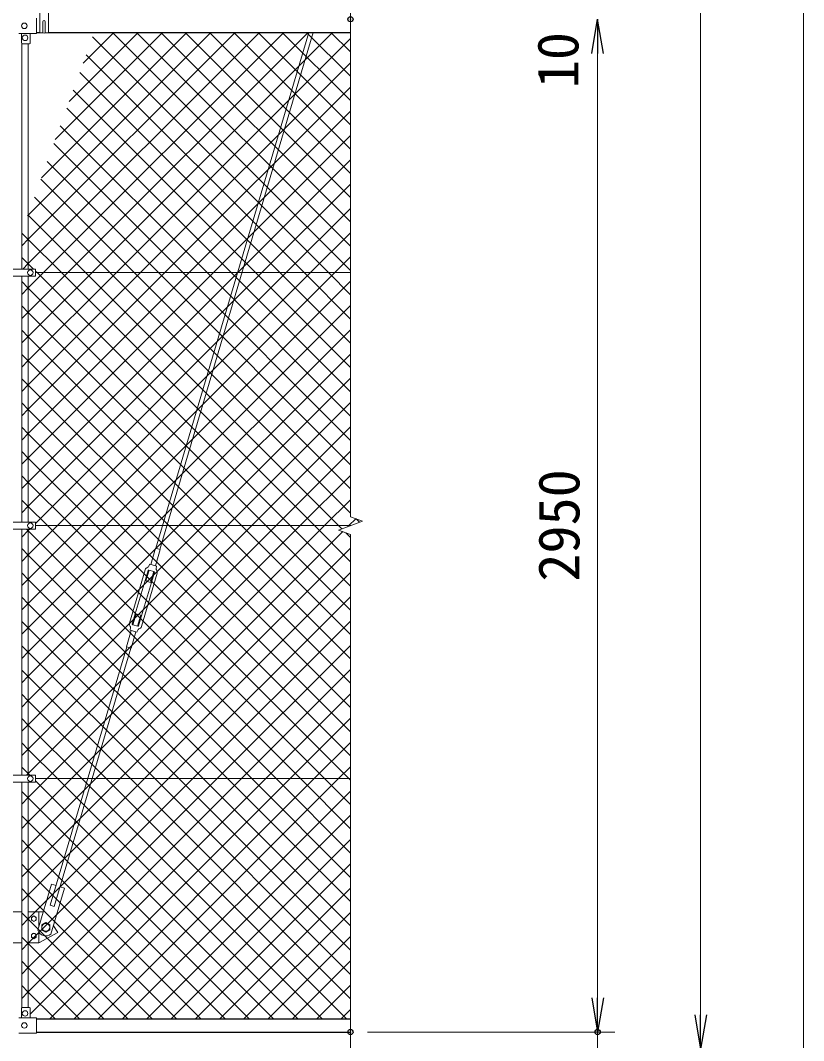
# Model space of a CAD drawing. Units: millimetres, scale not verified. Extents: x -10499 to 10501, y -7424 to 7426.
# Drawn here: x -5705 to -3423, y -3619 to -648 of the extents above; entities that cross this region are included whole.
import ezdxf
from ezdxf.enums import TextEntityAlignment as Align

# ---------------------------------------------------------------- set-up
doc = ezdxf.new("R2010")
doc.units = ezdxf.units.MM
doc.header["$LTSCALE"] = 30
doc.header["$PDMODE"] = 32
doc.header["$PDSIZE"] = 15
for name, color, linetype, lineweight in [('0-1_D-STR1', 1, 'Continuous', 25), ('0-5_D-STR3', 3, 'Continuous', 13), ('0-6_D-STR-DIM', 7, 'Continuous', 13), ('0-D_D-STR2', 7, 'Continuous', 13)]:
    doc.layers.add(name, color=color, linetype=linetype, lineweight=lineweight)
doc.layers.add('0-7_0', color=7, linetype='Continuous')
doc.layers.add('0-8_Defpoints', color=8, linetype='Continuous')
doc.styles.add('ＭＳ ゴシック', font='')
doc.styles.get('ＭＳ ゴシック').set_extended_font_data('MS Gothic')

# ---------------------------------------------------------------- blocks, each defined once
blk = doc.blocks.new('_Open')
at = {"layer": '0-7_0'}
blk.add_line((-30, 5), (0, 0), dxfattribs=at)
blk.add_lwpolyline([(-30, -5), (0, 0), (-30, 0)], dxfattribs=at)

msp = doc.modelspace()

# ---------------------------------------------------------------- linework, layer by layer
at = {"layer": '0-1_D-STR1'}
for p, q in [((-5658.17, -682.53), (-5648.17, -682.53)), ((-5623.17, -682.53), (-4743.17, -682.53)), ((-5658.17, -3556.33), (-4743.17, -3556.33)), ((-5658.17, -3594.43), (-4743.17, -3594.43))]:
    msp.add_line(p, q, dxfattribs=at)
at = {"layer": '0-5_D-STR3'}
for p, q in [((-5658.17, -641.53), (-5658.17, -685.53)), ((-5639.17, -684.32), (-5639.17, -651.43)), ((-5632.17, -684.32), (-5632.17, -651.43)), ((-4864.78, -682.53), (-5309.8, -2185.08)), ((-4852.26, -682.53), (-5298.29, -2188.48)), ((-5709.37, -685.53), (-5658.17, -685.53)), ((-5701.17, -685.53), (-5701.17, -713.53)), ((-5676.17, -685.53), (-5676.17, -713.53)), ((-5700.67, -1372.13), (-5700.67, -714.86)), ((-5699.17, -715.53), (-5678.17, -715.53)), ((-5681.67, -1372.13), (-5681.67, -715.53)), ((-5825.67, -1372.13), (-5660.67, -1372.13)), ((-5825.67, -1392.73), (-5660.67, -1392.73)), ((-5700.67, -2109.13), (-5700.67, -1392.73)), ((-5681.67, -2109.13), (-5681.67, -1392.73)), ((-5660.67, -1372.13), (-5660.67, -1392.73)), ((-4743.17, -1382.43), (-5660.67, -1382.43)), ((-5825.67, -2109.13), (-5660.67, -2109.13)), ((-5660.67, -2109.13), (-5660.67, -2129.73)), ((-5825.67, -2129.73), (-5660.67, -2129.73)), ((-5700.67, -2846.13), (-5700.67, -2129.73)), ((-5681.67, -2846.13), (-5681.67, -2129.73)), ((-4743.17, -2119.43), (-5660.67, -2119.43)), ((-5310.85, -2184.76), (-5325.05, -2232.71)), ((-5297.24, -2188.8), (-5311.43, -2236.74)), ((-5310.85, -2184.76), (-5297.24, -2188.8)), ((-5340.9, -2247.83), (-5386.9, -2403.16)), ((-5332.75, -2250.24), (-5378.75, -2405.57)), ((-5314.53, -2255.64), (-5360.53, -2410.97)), ((-5306.38, -2258.05), (-5352.38, -2413.38)), ((-5329.88, -2249.01), (-5339.25, -2280.65)), ((-5327.83, -2231.88), (-5331.65, -2238.89)), ((-5330.26, -2248.89), (-5315.88, -2253.15)), ((-5327.83, -2231.88), (-5308.65, -2237.56)), ((-5316.26, -2253.04), (-5325.63, -2284.68)), ((-5308.65, -2237.56), (-5309.27, -2245.52)), ((-5339.25, -2280.65), (-5325.63, -2284.68)), ((-5377.02, -2408.17), (-5367.65, -2376.53)), ((-5367.65, -2376.53), (-5354.03, -2380.56)), ((-5363.4, -2412.2), (-5354.03, -2380.56)), ((-5396.05, -2472.41), (-5381.85, -2424.47)), ((-5384.63, -2423.65), (-5384.02, -2415.69)), ((-5382.43, -2476.45), (-5368.23, -2428.5)), ((-5377.4, -2408.06), (-5363.02, -2412.32)), ((-5394.99, -2472.73), (-5617.92, -3225.41)), ((-5383.49, -2476.13), (-5606.41, -3228.81)), ((-5396.05, -2472.41), (-5382.43, -2476.45)), ((-5825.67, -2846.13), (-5660.67, -2846.13)), ((-5660.67, -2846.13), (-5660.67, -2866.73)), ((-5825.67, -2866.73), (-5660.67, -2866.73)), ((-5700.67, -3524.01), (-5700.67, -2866.73)), ((-5681.67, -3523.33), (-5681.67, -2866.73)), ((-4743.17, -2856.43), (-5660.67, -2856.43)), ((-5654.06, -3298.14), (-5614.3, -3163.9)), ((-5615.71, -3309.5), (-5575.95, -3175.26)), ((-5614.3, -3163.9), (-5600.88, -3167.88)), ((-5589.37, -3171.28), (-5575.95, -3175.26)), ((-5617.92, -3225.41), (-5606.41, -3228.81)), ((-5700.67, -3244.43), (-5775.72, -3244.43)), ((-5638.16, -3244.43), (-5681.67, -3244.43)), ((-5650.62, -3244.43), (-5650.62, -3286.53)), ((-5650.62, -3304.43), (-5650.62, -3334.43)), ((-5700.67, -3334.43), (-5775.72, -3334.43)), ((-5650.62, -3334.43), (-5681.67, -3334.43)), ((-5701.17, -3553.33), (-5701.17, -3525.33)), ((-5699.17, -3523.33), (-5678.17, -3523.33)), ((-5676.17, -3553.33), (-5676.17, -3525.33)), ((-5709.37, -3553.33), (-5658.17, -3553.33)), ((-5658.17, -3597.33), (-5658.17, -3553.33)), ((-5709.37, -3597.33), (-5658.17, -3597.33))]:
    msp.add_line(p, q, dxfattribs=at)
for points in [[(-5639.17, -684.32), (-5648.17, -684.32), (-5648.17, -595.06)], [(-5632.17, -595.06), (-5623.17, -595.06), (-5623.17, -684.32), (-5632.17, -684.32)], [(-5384.63, -2423.65), (-5365.45, -2429.33), (-5361.63, -2422.32)], [(-5608.49, -3285.13), (-5595.62, -3304.43), (-5650.62, -3334.43)]]:
    msp.add_lwpolyline(points, dxfattribs=at)
for points in [[(-5665.62, -3256.33), (-5672.64, -3260.38), (-5672.64, -3268.48), (-5665.62, -3272.53), (-5658.61, -3268.48), (-5658.61, -3260.38)], [(-5630.62, -3275.58), (-5642.62, -3282.51), (-5642.62, -3296.36), (-5630.62, -3303.29), (-5618.62, -3296.36), (-5618.62, -3282.51)], [(-5665.62, -3322.53), (-5672.64, -3318.48), (-5672.64, -3310.38), (-5665.62, -3306.33), (-5658.61, -3310.38), (-5658.61, -3318.48)]]:
    msp.add_lwpolyline(points, close=True, dxfattribs=at)
for centre, radius in [((-5693.17, -663.53), 8), ((-5691.17, -698.53), 8), ((-5675.67, -1382.43), 8), ((-5675.67, -2119.43), 8), ((-5675.67, -2856.43), 8), ((-5665.62, -3264.43), 7.03), ((-5630.62, -3289.43), 11.5), ((-5665.62, -3314.43), 7.03), ((-5691.17, -3540.33), 8), ((-5693.17, -3575.33), 8)]:
    msp.add_circle(centre, radius, dxfattribs=at)
for centre, radius, start, end in [((-5635.67, -651.43), 3.5, 0, 180), ((-5635.67, -678.7), 6.62, 238.10921, 301.89079), ((-5699.17, -713.53), 2, 180, 270), ((-5678.17, -713.53), 2, 270, 0), ((-5330.83, -2250.81), 10.5, 107.38299, 163.50187), ((-5335.16, -2236.97), 4, 287.38299, 331.40262), ((-5330.83, -2250.81), 2, 73.50187, 163.50187), ((-5316.45, -2255.07), 2, 343.50187, 73.50187), ((-5305.28, -2245.82), 4, 175.60113, 219.62076), ((-5316.45, -2255.07), 10.5, 343.50187, 39.62076), ((-5376.83, -2406.14), 10.5, 163.50187, 219.62076), ((-5376.83, -2406.14), 2, 163.50187, 253.50187), ((-5388, -2415.39), 4, 355.60113, 39.62076), ((-5362.45, -2410.4), 2, 253.50187, 343.50187), ((-5358.12, -2424.24), 4, 107.38299, 151.40262), ((-5362.45, -2410.4), 10.5, 287.38299, 343.50187), ((-5630.62, -3289.43), 25, 200.37177, 306.63198), ((-5699.17, -3525.33), 2, 90, 180), ((-5678.17, -3525.33), 2, 0, 90)]:
    msp.add_arc(centre, radius, start, end, dxfattribs=at)
at = {"layer": '0-6_D-STR-DIM'}
for p, q in [((-3723.17, 5175.57), (-3723.17, -3544.43)), ((-3423.17, 5175.57), (-3423.17, -4444.43)), ((-4743.17, 814.91), (-4743.17, -2093.78)), ((-4023.17, -744.43), (-4023.17, -844.43)), ((-4023.17, -744.43), (-4023.17, -3494.43)), ((-4778.41, -2132.26), (-4707.94, -2106.61)), ((-4707.94, -2106.61), (-4743.17, -2093.78)), ((-4743.17, -2145.09), (-4778.41, -2132.26)), ((-4743.17, -2145.09), (-4743.17, -3734.43)), ((-4023.17, -3494.43), (-4023.17, -3394.43)), ((-4693.17, -3594.43), (-3973.17, -3594.43)), ((-4693.17, -3594.43), (-3973.17, -3594.43)), ((-4023.17, -3594.43), (-4023.17, -3644.43))]:
    msp.add_line(p, q, dxfattribs=at)
at = {"layer": '0-8_Defpoints'}
for p in [(-4743.17, -644.43), (-4743.17, -3594.43), (-4023.17, -3594.43)]:
    msp.add_point(p, dxfattribs=at)
at = {"layer": '0-D_D-STR2'}
for p, q in [((-5643.62, -1105.85), (-5220.31, -682.53)), ((-5637.37, -1382.43), (-4937.47, -682.53)), ((-5603.16, -994.67), (-5291.02, -682.53)), ((-5566.66, -1382.43), (-4866.76, -682.53)), ((-5562.7, -883.5), (-5361.73, -682.53)), ((-5522.23, -772.32), (-5432.44, -682.53)), ((-5495.95, -1382.43), (-4796.05, -682.53)), ((-4743.17, -1376.16), (-5436.8, -682.53)), ((-4743.17, -1305.45), (-5366.09, -682.53)), ((-4743.17, -1234.73), (-5295.38, -682.53)), ((-4743.17, -1164.02), (-5224.67, -682.53)), ((-4743.17, -1093.31), (-5153.95, -682.53)), ((-4743.17, -1022.6), (-5083.24, -682.53)), ((-4743.17, -951.89), (-5012.53, -682.53)), ((-4743.17, -881.18), (-4941.82, -682.53)), ((-4743.17, -810.47), (-4871.11, -682.53)), ((-4743.17, -739.76), (-4800.4, -682.53)), ((-4807.61, -1382.43), (-5494.34, -695.7)), ((-5425.24, -1382.43), (-4743.17, -700.37)), ((-4878.32, -1382.43), (-5513.21, -747.54)), ((-5354.53, -1382.43), (-4743.17, -771.08)), ((-4949.03, -1382.43), (-5532.08, -799.38)), ((-5019.74, -1382.43), (-5550.95, -851.22)), ((-5283.82, -1382.43), (-4743.17, -841.79)), ((-5090.45, -1382.43), (-5569.82, -903.07)), ((-5213.11, -1382.43), (-4743.17, -912.5)), ((-5161.16, -1382.43), (-5588.69, -954.91)), ((-5231.87, -1382.43), (-5607.56, -1006.75)), ((-5142.4, -1382.43), (-4743.17, -983.21)), ((-5302.58, -1382.43), (-5626.43, -1058.59)), ((-5071.68, -1382.43), (-4743.17, -1053.92)), ((-5373.29, -1382.43), (-5645.29, -1110.43)), ((-5000.97, -1382.43), (-4743.17, -1124.63)), ((-4859.55, -1382.43), (-4743.17, -1266.06)), ((-4788.84, -1382.43), (-4743.17, -1336.77)), ((-5681.67, -1426.74), (-5637.37, -1382.43)), ((-5681.67, -1497.45), (-5566.66, -1382.43)), ((-5681.67, -1568.16), (-5495.95, -1382.43)), ((-5681.67, -1638.87), (-5425.24, -1382.43)), ((-5681.67, -1709.58), (-5354.53, -1382.43)), ((-5681.67, -1780.29), (-5283.82, -1382.43)), ((-5681.67, -1851), (-5213.11, -1382.43)), ((-5681.67, -1921.71), (-5142.4, -1382.43)), ((-5681.67, -1992.42), (-5071.68, -1382.43)), ((-5681.67, -2063.13), (-5000.97, -1382.43)), ((-5596.55, -2119.43), (-4859.55, -1382.43)), ((-5525.84, -2119.43), (-4788.84, -1382.43)), ((-4743.17, -2012.55), (-5373.29, -1382.43)), ((-4743.17, -1941.84), (-5302.58, -1382.43)), ((-4743.17, -1871.13), (-5231.87, -1382.43)), ((-4743.17, -1800.42), (-5161.16, -1382.43)), ((-4743.17, -1729.71), (-5090.45, -1382.43)), ((-4743.17, -1659), (-5019.74, -1382.43)), ((-4743.17, -1588.29), (-4949.03, -1382.43)), ((-4743.17, -1517.58), (-4878.32, -1382.43)), ((-4743.17, -1446.87), (-4807.61, -1382.43)), ((-5681.67, -1427.61), (-5700.67, -1408.61)), ((-5455.13, -2119.43), (-4743.17, -1407.48)), ((-5700.67, -1445.74), (-5681.67, -1426.74)), ((-4989.85, -2119.43), (-5681.67, -1427.61)), ((-5681.67, -1498.32), (-5700.67, -1479.32)), ((-5384.42, -2119.43), (-4743.17, -1478.19)), ((-5700.67, -1516.45), (-5681.67, -1497.45)), ((-5060.56, -2119.43), (-5681.67, -1498.32)), ((-5681.67, -1569.03), (-5700.67, -1550.03)), ((-5700.67, -1587.16), (-5681.67, -1568.16)), ((-5131.27, -2119.43), (-5681.67, -1569.03)), ((-5313.71, -2119.43), (-4743.17, -1548.9)), ((-5681.67, -1639.74), (-5700.67, -1620.74)), ((-5243, -2119.43), (-4743.17, -1619.61)), ((-5700.67, -1657.87), (-5681.67, -1638.87)), ((-5201.98, -2119.43), (-5681.67, -1639.74)), ((-5681.67, -1710.45), (-5700.67, -1691.45)), ((-5172.29, -2119.43), (-4743.17, -1690.32)), ((-5700.67, -1728.58), (-5681.67, -1709.58)), ((-5272.69, -2119.43), (-5681.67, -1710.45)), ((-5681.67, -1781.16), (-5700.67, -1762.16)), ((-5700.67, -1799.29), (-5681.67, -1780.29)), ((-5343.4, -2119.43), (-5681.67, -1781.16)), ((-5101.58, -2119.43), (-4743.17, -1761.03)), ((-5681.67, -1851.87), (-5700.67, -1832.87)), ((-5030.87, -2119.43), (-4743.17, -1831.74)), ((-5700.67, -1870), (-5681.67, -1851)), ((-5414.11, -2119.43), (-5681.67, -1851.87)), ((-5681.67, -1922.58), (-5700.67, -1903.58)), ((-5700.67, -1940.71), (-5681.67, -1921.71)), ((-5484.82, -2119.43), (-5681.67, -1922.58)), ((-5681.67, -1993.29), (-5700.67, -1974.29)), ((-4889.45, -2119.43), (-4743.17, -1973.16)), ((-5700.67, -2011.42), (-5681.67, -1992.42)), ((-5555.53, -2119.43), (-5681.67, -1993.29)), ((-5681.67, -2064), (-5700.67, -2045)), ((-4818.73, -2119.43), (-4743.17, -2043.87)), ((-5700.67, -2082.13), (-5681.67, -2063.13)), ((-5626.24, -2119.43), (-5681.67, -2064)), ((-4716.66, -2109.78), (-4726.64, -2099.8)), ((-5681.67, -2204.56), (-5596.55, -2119.43)), ((-5681.67, -2275.27), (-5525.84, -2119.43)), ((-5681.67, -2345.98), (-5455.13, -2119.43)), ((-5681.67, -2416.69), (-5384.42, -2119.43)), ((-5681.67, -2487.4), (-5313.71, -2119.43)), ((-5681.67, -2558.11), (-5243, -2119.43)), ((-5681.67, -2628.82), (-5172.29, -2119.43)), ((-5681.67, -2699.53), (-5101.58, -2119.43)), ((-5681.67, -2770.24), (-5030.87, -2119.43)), ((-5626.45, -2856.43), (-4889.45, -2119.43)), ((-4889.24, -2856.43), (-5626.24, -2119.43)), ((-5555.73, -2856.43), (-4818.73, -2119.43)), ((-4818.53, -2856.43), (-5555.53, -2119.43)), ((-4747.82, -2856.43), (-5484.82, -2119.43)), ((-4743.17, -2790.37), (-5414.11, -2119.43)), ((-4743.17, -2719.66), (-5343.4, -2119.43)), ((-4743.17, -2648.95), (-5272.69, -2119.43)), ((-4743.17, -2578.24), (-5201.98, -2119.43)), ((-4743.17, -2507.53), (-5131.27, -2119.43)), ((-4743.17, -2436.82), (-5060.56, -2119.43)), ((-4743.17, -2366.11), (-4989.85, -2119.43)), ((-4743.17, -2153.97), (-4757.15, -2140)), ((-5681.67, -2205.42), (-5700.67, -2186.42)), ((-5414.31, -2856.43), (-4743.17, -2185.29)), ((-5700.67, -2223.56), (-5681.67, -2204.56)), ((-5030.66, -2856.43), (-5681.67, -2205.42)), ((-5681.67, -2276.13), (-5700.67, -2257.13)), ((-5343.6, -2856.43), (-4743.17, -2256.01)), ((-5700.67, -2294.27), (-5681.67, -2275.27)), ((-5101.37, -2856.43), (-5681.67, -2276.13)), ((-5681.67, -2346.84), (-5700.67, -2327.84)), ((-5700.67, -2364.98), (-5681.67, -2345.98)), ((-5172.09, -2856.43), (-5681.67, -2346.84)), ((-5272.89, -2856.43), (-4743.17, -2326.72)), ((-5681.67, -2417.56), (-5700.67, -2398.56)), ((-5202.18, -2856.43), (-4743.17, -2397.43)), ((-5700.67, -2435.69), (-5681.67, -2416.69)), ((-5242.8, -2856.43), (-5681.67, -2417.56)), ((-5681.67, -2488.27), (-5700.67, -2469.27)), ((-5700.67, -2506.4), (-5681.67, -2487.4)), ((-5313.51, -2856.43), (-5681.67, -2488.27)), ((-5131.47, -2856.43), (-4743.17, -2468.14)), ((-5681.67, -2558.98), (-5700.67, -2539.98)), ((-5060.76, -2856.43), (-4743.17, -2538.85)), ((-5700.67, -2577.11), (-5681.67, -2558.11)), ((-5384.22, -2856.43), (-5681.67, -2558.98)), ((-5681.67, -2629.69), (-5700.67, -2610.69)), ((-5700.67, -2647.82), (-5681.67, -2628.82)), ((-5454.93, -2856.43), (-5681.67, -2629.69)), ((-5681.67, -2700.4), (-5700.67, -2681.4)), ((-5700.67, -2718.53), (-5681.67, -2699.53)), ((-5525.64, -2856.43), (-5681.67, -2700.4)), ((-4919.34, -2856.43), (-4743.17, -2680.27)), ((-5681.67, -2771.11), (-5700.67, -2752.11)), ((-4848.63, -2856.43), (-4743.17, -2750.98)), ((-5700.67, -2789.24), (-5681.67, -2770.24)), ((-5596.35, -2856.43), (-5681.67, -2771.11)), ((-4777.92, -2856.43), (-4743.17, -2821.69)), ((-5681.67, -2911.66), (-5626.45, -2856.43)), ((-5681.67, -2982.37), (-5555.73, -2856.43)), ((-5681.67, -3123.79), (-5414.31, -2856.43)), ((-5681.67, -3194.51), (-5343.6, -2856.43)), ((-5681.67, -3265.22), (-5272.89, -2856.43)), ((-5681.67, -3335.93), (-5202.18, -2856.43)), ((-5681.67, -3406.64), (-5131.47, -2856.43)), ((-5681.67, -3477.35), (-5060.76, -2856.43)), ((-4967.16, -3556.33), (-5660.67, -2862.82)), ((-5619.24, -3556.33), (-4919.34, -2856.43)), ((-4896.45, -3556.33), (-5596.35, -2856.43)), ((-5548.53, -3556.33), (-4848.63, -2856.43)), ((-4825.74, -3556.33), (-5525.64, -2856.43)), ((-5477.82, -3556.33), (-4777.92, -2856.43)), ((-4755.03, -3556.33), (-5454.93, -2856.43)), ((-4743.17, -3497.48), (-5384.22, -2856.43)), ((-4743.17, -3426.77), (-5313.51, -2856.43)), ((-4743.17, -3356.06), (-5242.8, -2856.43)), ((-4743.17, -3285.34), (-5172.09, -2856.43)), ((-4743.17, -3214.63), (-5101.37, -2856.43)), ((-4743.17, -3143.92), (-5030.66, -2856.43)), ((-4743.17, -3002.5), (-4889.24, -2856.43)), ((-4743.17, -2931.79), (-4818.53, -2856.43)), ((-4743.17, -2861.08), (-4747.82, -2856.43)), ((-5681.67, -2912.53), (-5700.67, -2893.53)), ((-5700.67, -2930.66), (-5681.67, -2911.66)), ((-5407.11, -3556.33), (-4743.17, -2892.4)), ((-5037.87, -3556.33), (-5681.67, -2912.53)), ((-5681.67, -2983.24), (-5700.67, -2964.24)), ((-5336.4, -3556.33), (-4743.17, -2963.11)), ((-5700.67, -3001.37), (-5681.67, -2982.37)), ((-5108.58, -3556.33), (-5681.67, -2983.24)), ((-5681.67, -3053.95), (-5700.67, -3034.95)), ((-5179.29, -3556.33), (-5681.67, -3053.95)), ((-5265.69, -3556.33), (-4743.17, -3033.82)), ((-5681.67, -3124.66), (-5700.67, -3105.66)), ((-5194.97, -3556.33), (-4743.17, -3104.53)), ((-5700.67, -3142.79), (-5681.67, -3123.79)), ((-5250, -3556.33), (-5681.67, -3124.66)), ((-5681.67, -3195.37), (-5700.67, -3176.37)), ((-5124.26, -3556.33), (-4743.17, -3175.24)), ((-5700.67, -3213.51), (-5681.67, -3194.51)), ((-5320.71, -3556.33), (-5681.67, -3195.37)), ((-5681.67, -3266.08), (-5700.67, -3247.08)), ((-5700.67, -3284.22), (-5681.67, -3265.22)), ((-5391.42, -3556.33), (-5681.67, -3266.08)), ((-5053.55, -3556.33), (-4743.17, -3245.96)), ((-5681.67, -3336.79), (-5700.67, -3317.79)), ((-4982.84, -3556.33), (-4743.17, -3316.67)), ((-5700.67, -3354.93), (-5681.67, -3335.93)), ((-5462.14, -3556.33), (-5681.67, -3336.79)), ((-4912.13, -3556.33), (-4743.17, -3387.38)), ((-5681.67, -3407.5), (-5700.67, -3388.5)), ((-5700.67, -3425.64), (-5681.67, -3406.64)), ((-5532.85, -3556.33), (-5681.67, -3407.5)), ((-5681.67, -3478.22), (-5700.67, -3459.22)), ((-4841.42, -3556.33), (-4743.17, -3458.09)), ((-5700.67, -3496.35), (-5681.67, -3477.35)), ((-5603.56, -3556.33), (-5681.67, -3478.22)), ((-4770.71, -3556.33), (-4743.17, -3528.8))]:
    msp.add_line(p, q, dxfattribs=at)
for points in [[(-5700.67, -1304.32), (-5681.67, -1285.32), (-5078.89, -682.53)], [(-5697.78, -1372.13), (-5681.67, -1356.03), (-5008.18, -682.53)], [(-5684.09, -1217.02), (-5681.67, -1214.61), (-5149.6, -682.53)], [(-4743.17, -2083.26), (-5444, -1382.43), (-5664.16, -1162.27)], [(-4768.5, -2128.65), (-4777.71, -2119.43), (-5514.71, -1382.43), (-5681.67, -1215.47), (-5683.03, -1214.12)], [(-5660.67, -2112.85), (-4930.26, -1382.43), (-4743.17, -1195.35)], [(-4743.17, -2224.68), (-4848.43, -2119.43), (-5585.43, -1382.43), (-5681.67, -1286.18), (-5700.67, -1267.18)], [(-5666.44, -1372.13), (-5681.67, -1356.9), (-5700.67, -1337.9)], [(-4743.17, -2295.4), (-4919.14, -2119.43), (-5656.14, -1382.43), (-5660.67, -1377.9)], [(-5686.86, -2846.13), (-5681.67, -2840.95), (-4960.16, -2119.43), (-4743.17, -1902.45)], [(-4750.8, -2122.21), (-4748.02, -2119.43), (-4727.92, -2099.33)], [(-5700.67, -2152.85), (-5681.67, -2133.85), (-5677.56, -2129.73)], [(-5700.67, -3072.08), (-5681.67, -3053.08), (-5485.02, -2856.43), (-4765.54, -2136.95)], [(-4743.17, -3073.21), (-4959.95, -2856.43), (-5681.67, -2134.71), (-5686.65, -2129.73)], [(-5676.17, -3542.56), (-4990.05, -2856.43), (-4743.17, -2609.56)], [(-5677.36, -2846.13), (-5681.67, -2841.82), (-5700.67, -2822.82)]]:
    msp.add_lwpolyline(points, dxfattribs=at)

# ---------------------------------------------------------------- block references
at = {"layer": '0-6_D-STR-DIM', "xscale": 3.333333, "yscale": 3.333333}
for p, rotation in [((-4023.17, -644.43), 90), ((-4023.17, -644.43), 90), ((-4023.17, -3594.43), 270), ((-4023.17, -3594.43), 270), ((-3723.17, -3644.43), 270)]:
    msp.add_blockref('_Open', p, dxfattribs=dict(at, rotation=rotation))

# ---------------------------------------------------------------- texts
at = {"layer": '0-6_D-STR-DIM', "style": 'ＭＳ ゴシック'}
for s, p in [('10', (-4043, -845.25)), ('2950', (-4040.04, -2282.56))]:
    msp.add_text(s, height=120.3, rotation=90, dxfattribs=at).set_placement(p, align=Align.BOTTOM_LEFT)

doc.saveas('drawing.dxf')
